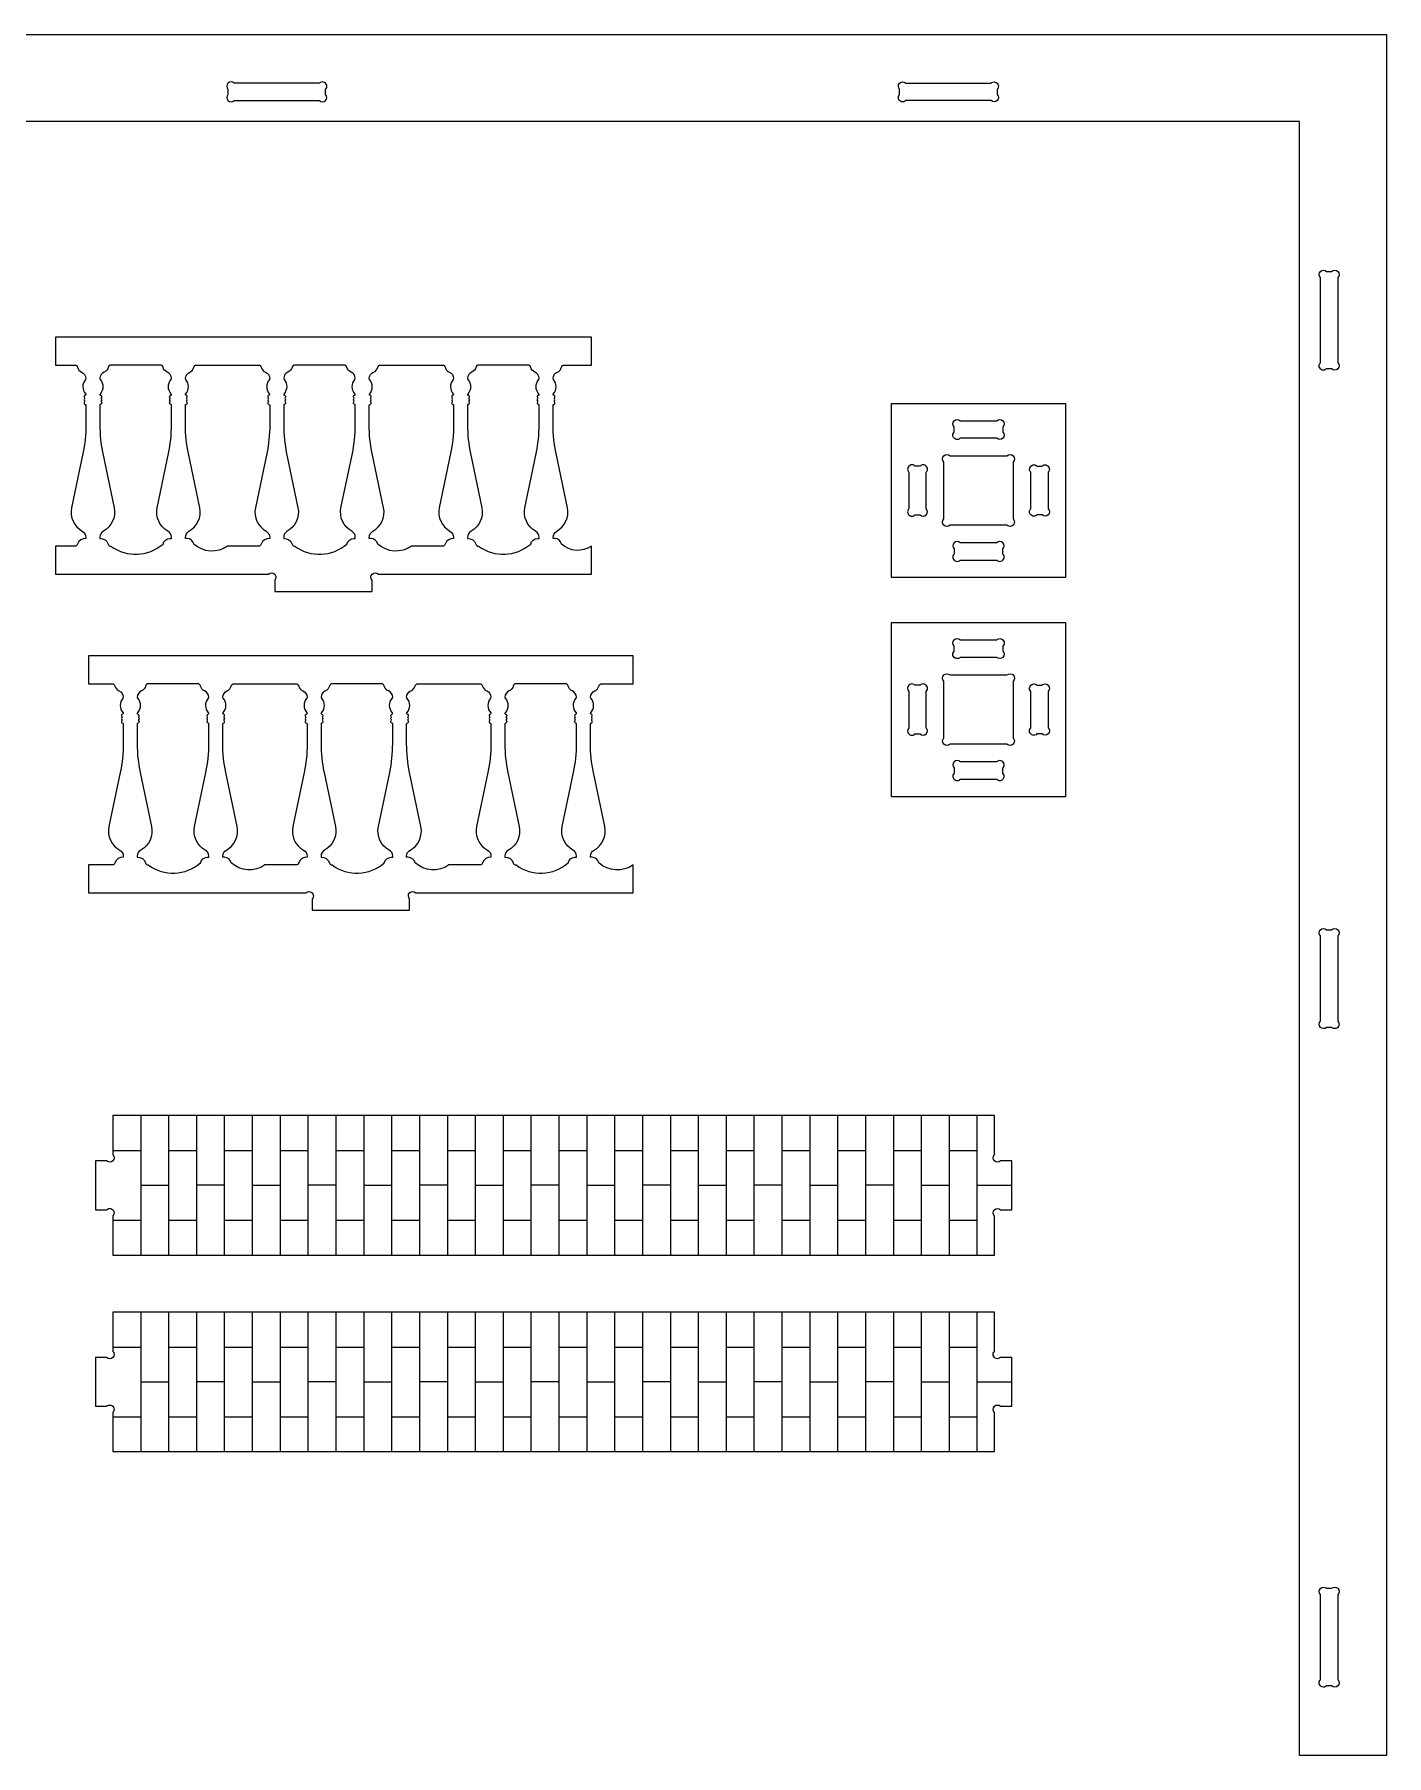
# Model space of a CAD drawing. Extents: x 9479 to 9938, y 971 to 1224.
# Drawn here: x 9665.88 to 9704.68, y 1111.51 to 1160.91 of the extents above; entities that cross this region are included whole.
import ezdxf

# ---------------------------------------------------------------- set-up
doc = ezdxf.new("R2010")
doc.units = 0
doc.header["$MEASUREMENT"] = 0
doc.layers.add('LAYER_1', color=18, linetype='CONTINUOUS')

msp = doc.modelspace()

# ---------------------------------------------------------------- linework, layer by layer
at = {"layer": 'LAYER_1'}
for points in [[(9600.681, 1158.406), (9600.681, 1111.506), (9598.181, 1111.506), (9598.181, 1160.906), (9704.681, 1160.906), (9704.681, 1111.506), (9702.181, 1111.506), (9702.181, 1158.406)], [(9692.27, 1150.315), (9695.47, 1150.315), (9695.47, 1145.315), (9690.47, 1145.315), (9690.47, 1150.315)], [(9692.27, 1144.027), (9695.47, 1144.027), (9695.47, 1139.027), (9690.47, 1139.027), (9690.47, 1144.027)]]:
    msp.add_lwpolyline(points, close=True, dxfattribs=at)
for points in [[(9674.054, 1159.506), (9671.607, 1159.506, 1), (9671.431, 1159.329), (9671.431, 1159.183, 1), (9671.607, 1159.006), (9674.054, 1159.006, 1), (9674.231, 1159.183), (9674.231, 1159.329, 1)], [(9690.882, 1159.506), (9693.329, 1159.506, -1), (9693.506, 1159.329), (9693.506, 1159.183, -1), (9693.329, 1159.006), (9690.882, 1159.006, -1), (9690.706, 1159.183), (9690.706, 1159.329, -1)], [(9703.281, 1153.929), (9703.281, 1151.483, -1), (9703.104, 1151.306), (9702.957, 1151.306, -1), (9702.781, 1151.483), (9702.781, 1153.929, -1), (9702.957, 1154.106), (9703.104, 1154.106, -1)], [(9666.482, 1151.417), (9667.034, 1151.417, -0.352171), (9667.112, 1151.354, 0.244569), (9667.23, 1151.212, -0.294683), (9667.353, 1151.034, -0.187098), (9667.343, 1151.006, 0.375636), (9667.347, 1150.582, -0.584261), (9667.336, 1150.549, 0.594353), (9667.312, 1150.476, -0.39765), (9667.312, 1150.449, 0.39765), (9667.312, 1150.389, -0.39765), (9667.312, 1150.361, 0.600564), (9667.336, 1150.288, -0.366837), (9667.353, 1150.268), (9667.353, 1149.696, -0.051698), (9667.268, 1148.875), (9666.942, 1147.319, 0.328849), (9667.25, 1146.645, -0.272519), (9667.353, 1146.47), (9667.353, 1146.437, 0.352171), (9667.112, 1146.28, -0.352171), (9667.034, 1146.217), (9666.482, 1146.217), (9666.482, 1145.417), (9672.594, 1145.417, -1), (9672.771, 1145.24), (9672.771, 1144.917), (9675.571, 1144.917), (9675.571, 1145.24, -1), (9675.748, 1145.417), (9681.86, 1145.417), (9681.86, 1146.217, -0.352171), (9681.003, 1146.28, 0.352171), (9680.807, 1146.437), (9680.761, 1146.437), (9680.761, 1146.47, -0.272519), (9680.864, 1146.645, 0.328849), (9681.172, 1147.319), (9680.846, 1148.875, -0.051698), (9680.761, 1149.696), (9680.761, 1150.268, -0.366837), (9680.778, 1150.288, 0.600564), (9680.803, 1150.361, -0.39765), (9680.803, 1150.389, 0.39765), (9680.803, 1150.449, -0.39765), (9680.803, 1150.476, 0.594353), (9680.779, 1150.549, -0.584261), (9680.767, 1150.582, 0.375636), (9680.771, 1151.006, -0.187098), (9680.761, 1151.034, -0.294683), (9680.884, 1151.212, 0.244569), (9681.003, 1151.354, -0.352171), (9681.081, 1151.417), (9681.86, 1151.417), (9681.86, 1152.217), (9666.482, 1152.217)], [(9669.49, 1151.417), (9668.073, 1151.417, 0.352171), (9667.995, 1151.354, -0.244569), (9667.876, 1151.212, 0.294683), (9667.753, 1151.034, 0.187098), (9667.763, 1151.006, -0.375636), (9667.759, 1150.582, 0.584261), (9667.771, 1150.549, -0.594353), (9667.795, 1150.476, 0.39765), (9667.795, 1150.449, -0.39765), (9667.795, 1150.389, 0.39765), (9667.795, 1150.361, -0.600564), (9667.77, 1150.288, 0.366837), (9667.753, 1150.268), (9667.753, 1149.696, 0.051698), (9667.838, 1148.875), (9668.164, 1147.319, -0.328849), (9667.856, 1146.645, 0.272519), (9667.753, 1146.47), (9667.753, 1146.437, -0.352171), (9667.995, 1146.28, 0.352171), (9668.073, 1146.217, 0.352171), (9669.568, 1146.28, -0.352171), (9669.763, 1146.437), (9669.81, 1146.437), (9669.81, 1146.47, 0.272519), (9669.707, 1146.645, -0.328849), (9669.398, 1147.319), (9669.724, 1148.875, 0.051698), (9669.81, 1149.696), (9669.81, 1150.268, 0.366837), (9669.793, 1150.288, -0.600564), (9669.768, 1150.361, 0.39765), (9669.768, 1150.389, -0.39765), (9669.768, 1150.449, 0.39765), (9669.768, 1150.476, -0.594353), (9669.792, 1150.549, 0.584261), (9669.803, 1150.582, -0.375636), (9669.8, 1151.006, 0.187098), (9669.809, 1151.034, 0.294683), (9669.686, 1151.212, -0.244569), (9669.568, 1151.354, 0.352171)], [(9671.419, 1146.217, -0.352171), (9670.451, 1146.28, 0.352171), (9670.256, 1146.437), (9670.21, 1146.437), (9670.21, 1146.47, -0.272519), (9670.312, 1146.645, 0.328849), (9670.621, 1147.319), (9670.295, 1148.875, -0.051698), (9670.21, 1149.696), (9670.21, 1150.268, -0.366837), (9670.226, 1150.288, 0.600564), (9670.251, 1150.361, -0.39765), (9670.251, 1150.389, 0.39765), (9670.251, 1150.449, -0.39765), (9670.251, 1150.476, 0.594353), (9670.227, 1150.549, -0.584261), (9670.216, 1150.582, 0.375636), (9670.219, 1151.006, -0.187098), (9670.21, 1151.034, -0.294683), (9670.333, 1151.212, 0.244569), (9670.451, 1151.354, -0.352171), (9670.529, 1151.417), (9672.309, 1151.417, -0.352171), (9672.387, 1151.354, 0.244569), (9672.506, 1151.212, -0.294683), (9672.629, 1151.034, -0.187098), (9672.619, 1151.006, 0.375636), (9672.623, 1150.582, -0.584261), (9672.611, 1150.549, 0.594353), (9672.587, 1150.476, -0.39765), (9672.587, 1150.449, 0.39765), (9672.587, 1150.389, -0.39765), (9672.587, 1150.361, 0.600564), (9672.612, 1150.288, -0.366837), (9672.629, 1150.268), (9672.629, 1149.696, -0.051698), (9672.544, 1148.875), (9672.218, 1147.319, 0.328849), (9672.526, 1146.645, -0.272519), (9672.629, 1146.47), (9672.629, 1146.437, 0.352171), (9672.387, 1146.28, -0.352171), (9672.309, 1146.217)], [(9674.766, 1151.417), (9673.348, 1151.417, 0.352171), (9673.27, 1151.354, -0.244569), (9673.152, 1151.212, 0.294683), (9673.029, 1151.034, 0.187098), (9673.039, 1151.006, -0.375636), (9673.035, 1150.582, 0.584261), (9673.046, 1150.549, -0.594353), (9673.07, 1150.476, 0.39765), (9673.07, 1150.449, -0.39765), (9673.07, 1150.389, 0.39765), (9673.07, 1150.361, -0.600564), (9673.046, 1150.288, 0.366837), (9673.029, 1150.268), (9673.029, 1149.696, 0.051698), (9673.114, 1148.875), (9673.44, 1147.319, -0.328849), (9673.132, 1146.645, 0.272519), (9673.029, 1146.47), (9673.029, 1146.437, -0.352171), (9673.27, 1146.28, 0.352171), (9673.348, 1146.217, 0.352171), (9674.844, 1146.28, -0.352171), (9675.039, 1146.437), (9675.085, 1146.437), (9675.085, 1146.47, 0.272519), (9674.982, 1146.645, -0.328849), (9674.674, 1147.319), (9675, 1148.875, 0.051698), (9675.085, 1149.696), (9675.085, 1150.268, 0.366837), (9675.069, 1150.288, -0.600564), (9675.044, 1150.361, 0.39765), (9675.044, 1150.389, -0.39765), (9675.044, 1150.449, 0.39765), (9675.044, 1150.476, -0.594353), (9675.068, 1150.549, 0.584261), (9675.079, 1150.582, -0.375636), (9675.076, 1151.006, 0.187098), (9675.085, 1151.034, 0.294683), (9674.962, 1151.212, -0.244569), (9674.844, 1151.354, 0.352171)], [(9676.695, 1146.217, -0.352171), (9675.727, 1146.28, 0.352171), (9675.531, 1146.437), (9675.485, 1146.437), (9675.485, 1146.47, -0.272519), (9675.588, 1146.645, 0.328849), (9675.896, 1147.319), (9675.57, 1148.875, -0.051698), (9675.485, 1149.696), (9675.485, 1150.268, -0.366837), (9675.502, 1150.288, 0.600564), (9675.527, 1150.361, -0.39765), (9675.527, 1150.389, 0.39765), (9675.527, 1150.449, -0.39765), (9675.527, 1150.476, 0.594353), (9675.503, 1150.549, -0.584261), (9675.492, 1150.582, 0.375636), (9675.495, 1151.006, -0.187098), (9675.485, 1151.034, -0.294683), (9675.608, 1151.212, 0.244569), (9675.727, 1151.354, -0.352171), (9675.805, 1151.417), (9677.585, 1151.417, -0.352171), (9677.663, 1151.354, 0.244569), (9677.782, 1151.212, -0.294683), (9677.905, 1151.034, -0.187098), (9677.895, 1151.006, 0.375636), (9677.898, 1150.582, -0.584261), (9677.887, 1150.549, 0.594353), (9677.863, 1150.476, -0.39765), (9677.863, 1150.449, 0.39765), (9677.863, 1150.389, -0.39765), (9677.863, 1150.361, 0.600564), (9677.888, 1150.288, -0.366837), (9677.905, 1150.268), (9677.905, 1149.696, -0.051698), (9677.82, 1148.875), (9677.494, 1147.319, 0.328849), (9677.802, 1146.645, -0.272519), (9677.905, 1146.47), (9677.905, 1146.437, 0.352171), (9677.663, 1146.28, -0.352171), (9677.585, 1146.217)], [(9680.042, 1151.417), (9678.624, 1151.417, 0.352171), (9678.546, 1151.354, -0.244569), (9678.428, 1151.212, 0.294683), (9678.305, 1151.034, 0.187098), (9678.314, 1151.006, -0.375636), (9678.311, 1150.582, 0.584261), (9678.322, 1150.549, -0.594353), (9678.346, 1150.476, 0.39765), (9678.346, 1150.449, -0.39765), (9678.346, 1150.389, 0.39765), (9678.346, 1150.361, -0.600564), (9678.321, 1150.288, 0.366837), (9678.305, 1150.268), (9678.305, 1149.696, 0.051698), (9678.39, 1148.875), (9678.716, 1147.319, -0.328849), (9678.408, 1146.645, 0.272519), (9678.305, 1146.47), (9678.305, 1146.437, -0.352171), (9678.546, 1146.28, 0.352171), (9678.624, 1146.217, 0.352171), (9680.12, 1146.28, -0.352171), (9680.315, 1146.437), (9680.361, 1146.437), (9680.361, 1146.47, 0.272519), (9680.258, 1146.645, -0.328849), (9679.95, 1147.319), (9680.276, 1148.875, 0.051698), (9680.361, 1149.696), (9680.361, 1150.268, 0.366837), (9680.344, 1150.288, -0.600564), (9680.32, 1150.361, 0.39765), (9680.32, 1150.389, -0.39765), (9680.32, 1150.449, 0.39765), (9680.32, 1150.476, -0.594353), (9680.344, 1150.549, 0.584261), (9680.355, 1150.582, -0.375636), (9680.351, 1151.006, 0.187098), (9680.361, 1151.034, 0.294683), (9680.238, 1151.212, -0.244569), (9680.12, 1151.354, 0.352171)], [(9692.447, 1149.815), (9693.493, 1149.815, -1), (9693.67, 1149.639), (9693.67, 1149.492, -1), (9693.493, 1149.315), (9692.447, 1149.315, -1), (9692.27, 1149.492), (9692.27, 1149.639, -1)], [(9690.97, 1148.339), (9690.97, 1147.292, 1), (9691.147, 1147.115), (9691.293, 1147.115, 1), (9691.47, 1147.292), (9691.47, 1148.339, 1), (9691.293, 1148.515), (9691.147, 1148.515, 1)], [(9692.153, 1148.809), (9693.787, 1148.809, -1), (9693.963, 1148.632), (9693.963, 1146.999, -1), (9693.787, 1146.822), (9692.153, 1146.822, -1), (9691.976, 1146.999), (9691.976, 1148.632, -1)], [(9694.97, 1148.339), (9694.97, 1147.292, -1), (9694.793, 1147.115), (9694.647, 1147.115, -1), (9694.47, 1147.292), (9694.47, 1148.339, -1), (9694.647, 1148.515), (9694.793, 1148.515, -1)], [(9693.493, 1146.315), (9692.447, 1146.315, 1), (9692.27, 1146.139), (9692.27, 1145.992, 1), (9692.447, 1145.815), (9693.493, 1145.815, 1), (9693.67, 1145.992), (9693.67, 1146.139, 1)], [(9692.447, 1143.527), (9693.493, 1143.527, -1), (9693.67, 1143.351), (9693.67, 1143.204, -1), (9693.493, 1143.027), (9692.447, 1143.027, -1), (9692.27, 1143.204), (9692.27, 1143.351, -1)], [(9667.429, 1142.267), (9668.106, 1142.267, -0.352171), (9668.185, 1142.204, 0.244569), (9668.303, 1142.063, -0.294683), (9668.426, 1141.884, -0.187098), (9668.416, 1141.857, 0.375636), (9668.42, 1141.433, -0.584261), (9668.408, 1141.4, 0.594353), (9668.385, 1141.326, -0.39765), (9668.385, 1141.299, 0.39765), (9668.385, 1141.239, -0.39765), (9668.385, 1141.211, 0.600564), (9668.409, 1141.138, -0.366837), (9668.426, 1141.118), (9668.426, 1140.546, -0.051698), (9668.341, 1139.725), (9668.015, 1138.169, 0.328849), (9668.323, 1137.495, -0.272519), (9668.426, 1137.32), (9668.426, 1137.287, 0.352171), (9668.185, 1137.13, -0.352171), (9668.106, 1137.067), (9667.429, 1137.067), (9667.429, 1136.267), (9673.667, 1136.267, -1), (9673.844, 1136.09), (9673.844, 1135.767), (9676.644, 1135.767), (9676.644, 1136.09, -1), (9676.82, 1136.267), (9683.058, 1136.267), (9683.058, 1137.067, -0.352171), (9682.075, 1137.13, 0.352171), (9681.88, 1137.287), (9681.834, 1137.287), (9681.834, 1137.32, -0.272519), (9681.937, 1137.495, 0.328849), (9682.245, 1138.169), (9681.919, 1139.725, -0.051698), (9681.834, 1140.546), (9681.834, 1141.118, -0.366837), (9681.851, 1141.138, 0.600564), (9681.875, 1141.211, -0.39765), (9681.875, 1141.239, 0.39765), (9681.875, 1141.299, -0.39765), (9681.875, 1141.326, 0.594353), (9681.851, 1141.4, -0.584261), (9681.84, 1141.433, 0.375636), (9681.844, 1141.857, -0.187098), (9681.834, 1141.884, -0.294683), (9681.957, 1142.063, 0.244569), (9682.075, 1142.204, -0.352171), (9682.154, 1142.267), (9683.058, 1142.267), (9683.058, 1143.067), (9667.429, 1143.067)], [(9670.563, 1142.267), (9669.145, 1142.267, 0.352171), (9669.067, 1142.204, -0.244569), (9668.949, 1142.063, 0.294683), (9668.826, 1141.884, 0.187098), (9668.836, 1141.857, -0.375636), (9668.832, 1141.433, 0.584261), (9668.843, 1141.4, -0.594353), (9668.867, 1141.326, 0.39765), (9668.867, 1141.299, -0.39765), (9668.867, 1141.239, 0.39765), (9668.867, 1141.211, -0.600564), (9668.843, 1141.138, 0.366837), (9668.826, 1141.118), (9668.826, 1140.546, 0.051698), (9668.911, 1139.725), (9669.237, 1138.169, -0.328849), (9668.929, 1137.495, 0.272519), (9668.826, 1137.32), (9668.826, 1137.287, -0.352171), (9669.067, 1137.13, 0.352171), (9669.145, 1137.067, 0.352171), (9670.641, 1137.13, -0.352171), (9670.836, 1137.287), (9670.882, 1137.287), (9670.882, 1137.32, 0.272519), (9670.779, 1137.495, -0.328849), (9670.471, 1138.169), (9670.797, 1139.725, 0.051698), (9670.882, 1140.546), (9670.882, 1141.118, 0.366837), (9670.866, 1141.138, -0.600564), (9670.841, 1141.211, 0.39765), (9670.841, 1141.239, -0.39765), (9670.841, 1141.299, 0.39765), (9670.841, 1141.326, -0.594353), (9670.865, 1141.4, 0.584261), (9670.876, 1141.433, -0.375636), (9670.873, 1141.857, 0.187098), (9670.882, 1141.884, 0.294683), (9670.759, 1142.063, -0.244569), (9670.641, 1142.204, 0.352171)], [(9672.492, 1137.067, -0.352171), (9671.524, 1137.13, 0.352171), (9671.328, 1137.287), (9671.282, 1137.287), (9671.282, 1137.32, -0.272519), (9671.385, 1137.495, 0.328849), (9671.694, 1138.169), (9671.367, 1139.725, -0.051698), (9671.282, 1140.546), (9671.282, 1141.118, -0.366837), (9671.299, 1141.138, 0.600564), (9671.324, 1141.211, -0.39765), (9671.324, 1141.239, 0.39765), (9671.324, 1141.299, -0.39765), (9671.324, 1141.326, 0.594353), (9671.3, 1141.4, -0.584261), (9671.289, 1141.433, 0.375636), (9671.292, 1141.857, -0.187098), (9671.282, 1141.884, -0.294683), (9671.405, 1142.063, 0.244569), (9671.524, 1142.204, -0.352171), (9671.602, 1142.267), (9673.382, 1142.267, -0.352171), (9673.46, 1142.204, 0.244569), (9673.579, 1142.063, -0.294683), (9673.702, 1141.884, -0.187098), (9673.692, 1141.857, 0.375636), (9673.696, 1141.433, -0.584261), (9673.684, 1141.4, 0.594353), (9673.66, 1141.326, -0.39765), (9673.66, 1141.299, 0.39765), (9673.66, 1141.239, -0.39765), (9673.66, 1141.211, 0.600564), (9673.685, 1141.138, -0.366837), (9673.702, 1141.118), (9673.702, 1140.546, -0.051698), (9673.617, 1139.725), (9673.291, 1138.169, 0.328849), (9673.599, 1137.495, -0.272519), (9673.702, 1137.32), (9673.702, 1137.287, 0.352171), (9673.46, 1137.13, -0.352171), (9673.382, 1137.067)], [(9675.839, 1142.267), (9674.421, 1142.267, 0.352171), (9674.343, 1142.204, -0.244569), (9674.225, 1142.063, 0.294683), (9674.102, 1141.884, 0.187098), (9674.111, 1141.857, -0.375636), (9674.108, 1141.433, 0.584261), (9674.119, 1141.4, -0.594353), (9674.143, 1141.326, 0.39765), (9674.143, 1141.299, -0.39765), (9674.143, 1141.239, 0.39765), (9674.143, 1141.211, -0.600564), (9674.118, 1141.138, 0.366837), (9674.102, 1141.118), (9674.102, 1140.546, 0.051698), (9674.187, 1139.725), (9674.513, 1138.169, -0.328849), (9674.205, 1137.495, 0.272519), (9674.102, 1137.32), (9674.102, 1137.287, -0.352171), (9674.343, 1137.13, 0.352171), (9674.421, 1137.067, 0.352171), (9675.917, 1137.13, -0.352171), (9676.112, 1137.287), (9676.158, 1137.287), (9676.158, 1137.32, 0.272519), (9676.055, 1137.495, -0.328849), (9675.747, 1138.169), (9676.073, 1139.725, 0.051698), (9676.158, 1140.546), (9676.158, 1141.118, 0.366837), (9676.141, 1141.138, -0.600564), (9676.117, 1141.211, 0.39765), (9676.117, 1141.239, -0.39765), (9676.117, 1141.299, 0.39765), (9676.117, 1141.326, -0.594353), (9676.141, 1141.4, 0.584261), (9676.152, 1141.433, -0.375636), (9676.148, 1141.857, 0.187098), (9676.158, 1141.884, 0.294683), (9676.035, 1142.063, -0.244569), (9675.917, 1142.204, 0.352171)], [(9677.768, 1137.067, -0.352171), (9676.8, 1137.13, 0.352171), (9676.604, 1137.287), (9676.558, 1137.287), (9676.558, 1137.32, -0.272519), (9676.661, 1137.495, 0.328849), (9676.969, 1138.169), (9676.643, 1139.725, -0.051698), (9676.558, 1140.546), (9676.558, 1141.118, -0.366837), (9676.575, 1141.138, 0.600564), (9676.6, 1141.211, -0.39765), (9676.6, 1141.239, 0.39765), (9676.6, 1141.299, -0.39765), (9676.6, 1141.326, 0.594353), (9676.576, 1141.4, -0.584261), (9676.564, 1141.433, 0.375636), (9676.568, 1141.857, -0.187098), (9676.558, 1141.884, -0.294683), (9676.681, 1142.063, 0.244569), (9676.8, 1142.204, -0.352171), (9676.878, 1142.267), (9678.658, 1142.267, -0.352171), (9678.736, 1142.204, 0.244569), (9678.855, 1142.063, -0.294683), (9678.977, 1141.884, -0.187098), (9678.968, 1141.857, 0.375636), (9678.971, 1141.433, -0.584261), (9678.96, 1141.4, 0.594353), (9678.936, 1141.326, -0.39765), (9678.936, 1141.299, 0.39765), (9678.936, 1141.239, -0.39765), (9678.936, 1141.211, 0.600564), (9678.961, 1141.138, -0.366837), (9678.978, 1141.118), (9678.978, 1140.546, -0.051698), (9678.892, 1139.725), (9678.566, 1138.169, 0.328849), (9678.875, 1137.495, -0.272519), (9678.978, 1137.32), (9678.978, 1137.287, 0.352171), (9678.736, 1137.13, -0.352171), (9678.658, 1137.067)], [(9681.114, 1142.267), (9679.697, 1142.267, 0.352171), (9679.619, 1142.204, -0.244569), (9679.501, 1142.063, 0.294683), (9679.378, 1141.884, 0.187098), (9679.387, 1141.857, -0.375636), (9679.384, 1141.433, 0.584261), (9679.395, 1141.4, -0.594353), (9679.419, 1141.326, 0.39765), (9679.419, 1141.299, -0.39765), (9679.419, 1141.239, 0.39765), (9679.419, 1141.211, -0.600564), (9679.394, 1141.138, 0.366837), (9679.378, 1141.118), (9679.378, 1140.546, 0.051698), (9679.463, 1139.725), (9679.789, 1138.169, -0.328849), (9679.481, 1137.495, 0.272519), (9679.378, 1137.32), (9679.378, 1137.287, -0.352171), (9679.619, 1137.13, 0.352171), (9679.697, 1137.067, 0.352171), (9681.193, 1137.13, -0.352171), (9681.388, 1137.287), (9681.434, 1137.287), (9681.434, 1137.32, 0.272519), (9681.331, 1137.495, -0.328849), (9681.023, 1138.169), (9681.349, 1139.725, 0.051698), (9681.434, 1140.546), (9681.434, 1141.118, 0.366837), (9681.417, 1141.138, -0.600564), (9681.393, 1141.211, 0.39765), (9681.393, 1141.239, -0.39765), (9681.393, 1141.299, 0.39765), (9681.393, 1141.326, -0.594353), (9681.416, 1141.4, 0.584261), (9681.428, 1141.433, -0.375636), (9681.424, 1141.857, 0.187098), (9681.434, 1141.884, 0.294683), (9681.311, 1142.063, -0.244569), (9681.193, 1142.204, 0.352171)], [(9690.97, 1142.051), (9690.97, 1141.004, 1), (9691.147, 1140.827), (9691.293, 1140.827, 1), (9691.47, 1141.004), (9691.47, 1142.051, 1), (9691.293, 1142.227), (9691.147, 1142.227, 1)], [(9693.963, 1142.344), (9693.963, 1140.711, -1), (9693.787, 1140.534), (9692.153, 1140.534, -1), (9691.976, 1140.711), (9691.976, 1142.344, -1), (9692.153, 1142.521), (9693.787, 1142.521, -1)], [(9694.97, 1142.051), (9694.97, 1141.004, -1), (9694.793, 1140.827), (9694.647, 1140.827, -1), (9694.47, 1141.004), (9694.47, 1142.051, -1), (9694.647, 1142.227), (9694.793, 1142.227, -1)], [(9693.493, 1140.027), (9692.447, 1140.027, 1), (9692.27, 1139.851), (9692.27, 1139.704, 1), (9692.447, 1139.527), (9693.493, 1139.527, 1), (9693.67, 1139.704), (9693.67, 1139.851, 1)], [(9703.281, 1135.029), (9703.281, 1132.583, -1), (9703.104, 1132.406), (9702.957, 1132.406, -1), (9702.781, 1132.583), (9702.781, 1135.029, -1), (9702.957, 1135.206), (9703.104, 1135.206, -1)], [(9693.926, 1128.573), (9693.603, 1128.573, -1), (9693.426, 1128.749), (9693.426, 1129.873), (9668.126, 1129.873), (9668.126, 1128.749, -1), (9667.949, 1128.573), (9667.626, 1128.573), (9667.626, 1127.173), (9667.949, 1127.173, -1), (9668.126, 1126.996), (9668.126, 1125.873), (9693.426, 1125.873), (9693.426, 1126.996, -1), (9693.603, 1127.173), (9693.926, 1127.173)], [(9693.926, 1122.931), (9693.603, 1122.931, -1), (9693.426, 1123.108), (9693.426, 1124.231), (9668.126, 1124.231), (9668.126, 1123.108, -1), (9667.949, 1122.931), (9667.626, 1122.931), (9667.626, 1121.531), (9667.949, 1121.531, -1), (9668.126, 1121.354), (9668.126, 1120.231), (9693.426, 1120.231), (9693.426, 1121.354, -1), (9693.603, 1121.531), (9693.926, 1121.531)], [(9703.281, 1116.129), (9703.281, 1113.683, -1), (9703.104, 1113.506), (9702.957, 1113.506, -1), (9702.781, 1113.683), (9702.781, 1116.129, -1), (9702.957, 1116.306), (9703.104, 1116.306, -1)]]:
    msp.add_lwpolyline(points, format="xyb", close=True, dxfattribs=at)
for points in [[(9668.926, 1129.873), (9668.926, 1125.873)], [(9669.726, 1129.873), (9669.726, 1125.873)], [(9670.526, 1129.873), (9670.526, 1125.873)], [(9671.326, 1129.873), (9671.326, 1125.873)], [(9672.126, 1129.873), (9672.126, 1125.873)], [(9672.926, 1129.873), (9672.926, 1125.873)], [(9673.726, 1129.873), (9673.726, 1125.873)], [(9674.526, 1129.873), (9674.526, 1125.873)], [(9675.326, 1129.873), (9675.326, 1125.873)], [(9676.126, 1129.873), (9676.126, 1125.873)], [(9676.926, 1129.873), (9676.926, 1125.873)], [(9677.726, 1129.873), (9677.726, 1125.873)], [(9678.526, 1129.873), (9678.526, 1125.873)], [(9679.326, 1129.873), (9679.326, 1125.873)], [(9680.126, 1129.873), (9680.126, 1125.873)], [(9680.926, 1129.873), (9680.926, 1125.873)], [(9681.726, 1129.873), (9681.726, 1125.873)], [(9682.526, 1129.873), (9682.526, 1125.873)], [(9683.326, 1129.873), (9683.326, 1125.873)], [(9684.126, 1129.873), (9684.126, 1125.873)], [(9684.926, 1129.873), (9684.926, 1125.873)], [(9685.726, 1129.873), (9685.726, 1125.873)], [(9686.526, 1129.873), (9686.526, 1125.873)], [(9687.326, 1129.873), (9687.326, 1125.873)], [(9688.126, 1129.873), (9688.126, 1125.873)], [(9688.926, 1129.873), (9688.926, 1125.873)], [(9689.726, 1129.873), (9689.726, 1125.873)], [(9690.526, 1129.873), (9690.526, 1125.873)], [(9691.326, 1129.873), (9691.326, 1125.873)], [(9692.126, 1129.873), (9692.126, 1125.873)], [(9692.926, 1129.873), (9692.926, 1125.873)], [(9668.126, 1128.873), (9668.926, 1128.873)], [(9669.726, 1128.873), (9670.526, 1128.873)], [(9671.326, 1128.873), (9672.126, 1128.873)], [(9672.926, 1128.873), (9673.726, 1128.873)], [(9674.526, 1128.873), (9675.326, 1128.873)], [(9676.126, 1128.873), (9676.926, 1128.873)], [(9677.726, 1128.873), (9678.526, 1128.873)], [(9679.326, 1128.873), (9680.126, 1128.873)], [(9680.926, 1128.873), (9681.726, 1128.873)], [(9682.526, 1128.873), (9683.326, 1128.873)], [(9684.126, 1128.873), (9684.926, 1128.873)], [(9685.726, 1128.873), (9686.526, 1128.873)], [(9687.326, 1128.873), (9688.126, 1128.873)], [(9688.926, 1128.873), (9689.726, 1128.873)], [(9690.526, 1128.873), (9691.326, 1128.873)], [(9692.126, 1128.873), (9692.926, 1128.873)], [(9668.926, 1127.873), (9669.726, 1127.873)], [(9671.326, 1127.873), (9670.526, 1127.873)], [(9672.126, 1127.873), (9672.926, 1127.873)], [(9674.526, 1127.873), (9673.726, 1127.873)], [(9675.326, 1127.873), (9676.126, 1127.873)], [(9677.726, 1127.873), (9676.926, 1127.873)], [(9678.526, 1127.873), (9679.326, 1127.873)], [(9680.926, 1127.873), (9680.126, 1127.873)], [(9681.726, 1127.873), (9682.526, 1127.873)], [(9684.126, 1127.873), (9683.326, 1127.873)], [(9684.926, 1127.873), (9685.726, 1127.873)], [(9687.326, 1127.873), (9686.526, 1127.873)], [(9688.126, 1127.873), (9688.926, 1127.873)], [(9690.526, 1127.873), (9689.726, 1127.873)], [(9691.326, 1127.873), (9692.126, 1127.873)], [(9692.926, 1127.873), (9693.926, 1127.873)], [(9668.126, 1126.873), (9668.926, 1126.873)], [(9669.726, 1126.873), (9670.526, 1126.873)], [(9671.326, 1126.873), (9672.126, 1126.873)], [(9672.926, 1126.873), (9673.726, 1126.873)], [(9674.526, 1126.873), (9675.326, 1126.873)], [(9676.126, 1126.873), (9676.926, 1126.873)], [(9677.726, 1126.873), (9678.526, 1126.873)], [(9679.326, 1126.873), (9680.126, 1126.873)], [(9680.926, 1126.873), (9681.726, 1126.873)], [(9682.526, 1126.873), (9683.326, 1126.873)], [(9684.126, 1126.873), (9684.926, 1126.873)], [(9685.726, 1126.873), (9686.526, 1126.873)], [(9687.326, 1126.873), (9688.126, 1126.873)], [(9688.926, 1126.873), (9689.726, 1126.873)], [(9690.526, 1126.873), (9691.326, 1126.873)], [(9692.126, 1126.873), (9692.926, 1126.873)], [(9668.926, 1124.231), (9668.926, 1120.231)], [(9669.726, 1124.231), (9669.726, 1120.231)], [(9670.526, 1124.231), (9670.526, 1120.231)], [(9671.326, 1124.231), (9671.326, 1120.231)], [(9672.126, 1124.231), (9672.126, 1120.231)], [(9672.926, 1124.231), (9672.926, 1120.231)], [(9673.726, 1124.231), (9673.726, 1120.231)], [(9674.526, 1124.231), (9674.526, 1120.231)], [(9675.326, 1124.231), (9675.326, 1120.231)], [(9676.126, 1124.231), (9676.126, 1120.231)], [(9676.926, 1124.231), (9676.926, 1120.231)], [(9677.726, 1124.231), (9677.726, 1120.231)], [(9678.526, 1124.231), (9678.526, 1120.231)], [(9679.326, 1124.231), (9679.326, 1120.231)], [(9680.126, 1124.231), (9680.126, 1120.231)], [(9680.926, 1124.231), (9680.926, 1120.231)], [(9681.726, 1124.231), (9681.726, 1120.231)], [(9682.526, 1124.231), (9682.526, 1120.231)], [(9683.326, 1124.231), (9683.326, 1120.231)], [(9684.126, 1124.231), (9684.126, 1120.231)], [(9684.926, 1124.231), (9684.926, 1120.231)], [(9685.726, 1124.231), (9685.726, 1120.231)], [(9686.526, 1124.231), (9686.526, 1120.231)], [(9687.326, 1124.231), (9687.326, 1120.231)], [(9688.126, 1124.231), (9688.126, 1120.231)], [(9688.926, 1124.231), (9688.926, 1120.231)], [(9689.726, 1124.231), (9689.726, 1120.231)], [(9690.526, 1124.231), (9690.526, 1120.231)], [(9691.326, 1124.231), (9691.326, 1120.231)], [(9692.126, 1124.231), (9692.126, 1120.231)], [(9692.926, 1124.231), (9692.926, 1120.231)], [(9668.126, 1123.231), (9668.926, 1123.231)], [(9669.726, 1123.231), (9670.526, 1123.231)], [(9671.326, 1123.231), (9672.126, 1123.231)], [(9672.926, 1123.231), (9673.726, 1123.231)], [(9674.526, 1123.231), (9675.326, 1123.231)], [(9676.126, 1123.231), (9676.926, 1123.231)], [(9677.726, 1123.231), (9678.526, 1123.231)], [(9679.326, 1123.231), (9680.126, 1123.231)], [(9680.926, 1123.231), (9681.726, 1123.231)], [(9682.526, 1123.231), (9683.326, 1123.231)], [(9684.126, 1123.231), (9684.926, 1123.231)], [(9685.726, 1123.231), (9686.526, 1123.231)], [(9687.326, 1123.231), (9688.126, 1123.231)], [(9688.926, 1123.231), (9689.726, 1123.231)], [(9690.526, 1123.231), (9691.326, 1123.231)], [(9692.126, 1123.231), (9692.926, 1123.231)], [(9668.926, 1122.231), (9669.726, 1122.231)], [(9671.326, 1122.231), (9670.526, 1122.231)], [(9672.126, 1122.231), (9672.926, 1122.231)], [(9674.526, 1122.231), (9673.726, 1122.231)], [(9675.326, 1122.231), (9676.126, 1122.231)], [(9677.726, 1122.231), (9676.926, 1122.231)], [(9678.526, 1122.231), (9679.326, 1122.231)], [(9680.926, 1122.231), (9680.126, 1122.231)], [(9681.726, 1122.231), (9682.526, 1122.231)], [(9684.126, 1122.231), (9683.326, 1122.231)], [(9684.926, 1122.231), (9685.726, 1122.231)], [(9687.326, 1122.231), (9686.526, 1122.231)], [(9688.126, 1122.231), (9688.926, 1122.231)], [(9690.526, 1122.231), (9689.726, 1122.231)], [(9691.326, 1122.231), (9692.126, 1122.231)], [(9692.926, 1122.231), (9693.926, 1122.231)], [(9668.126, 1121.231), (9668.926, 1121.231)], [(9669.726, 1121.231), (9670.526, 1121.231)], [(9671.326, 1121.231), (9672.126, 1121.231)], [(9672.926, 1121.231), (9673.726, 1121.231)], [(9674.526, 1121.231), (9675.326, 1121.231)], [(9676.126, 1121.231), (9676.926, 1121.231)], [(9677.726, 1121.231), (9678.526, 1121.231)], [(9679.326, 1121.231), (9680.126, 1121.231)], [(9680.926, 1121.231), (9681.726, 1121.231)], [(9682.526, 1121.231), (9683.326, 1121.231)], [(9684.126, 1121.231), (9684.926, 1121.231)], [(9685.726, 1121.231), (9686.526, 1121.231)], [(9687.326, 1121.231), (9688.126, 1121.231)], [(9688.926, 1121.231), (9689.726, 1121.231)], [(9690.526, 1121.231), (9691.326, 1121.231)], [(9692.126, 1121.231), (9692.926, 1121.231)]]:
    msp.add_lwpolyline(points, dxfattribs=at)

doc.saveas('drawing.dxf')
